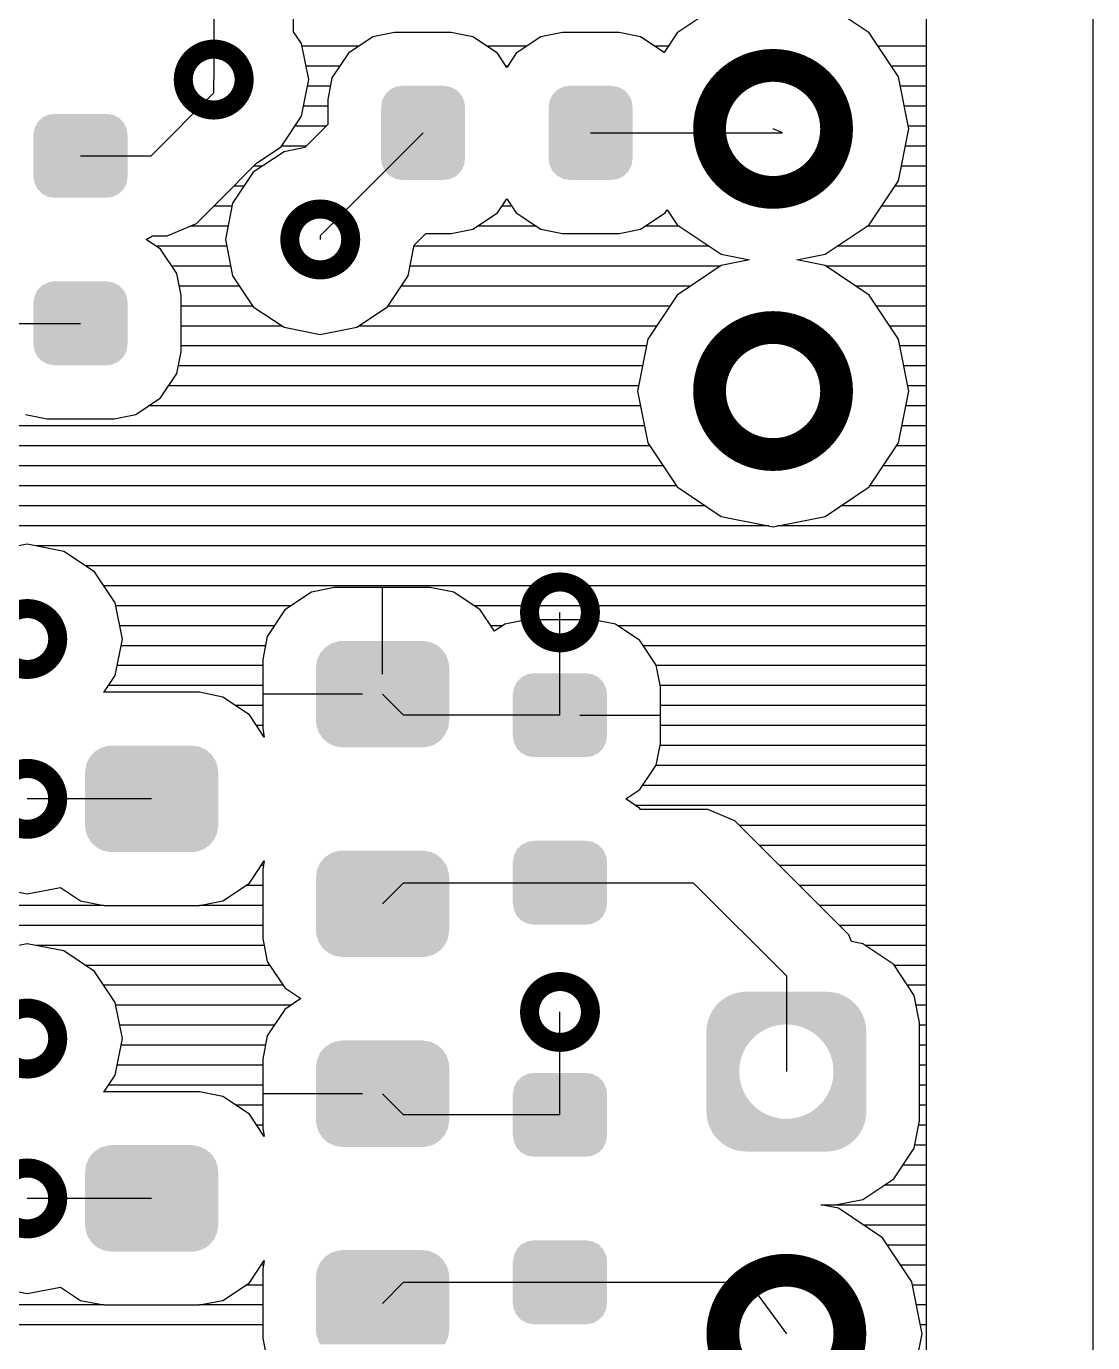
# Model space of a CAD drawing. Extents: x 295 to 953, y 10 to 290.
# Drawn here: x 780.14 to 800.48, y 206.95 to 232.05 of the extents above; entities that cross this region are included whole.
import ezdxf

# ---------------------------------------------------------------- set-up
doc = ezdxf.new("R2010")
doc.units = 0
doc.header["$LTSCALE"] = 5
doc.header["$MEASUREMENT"] = 0
doc.layers.get('0').update_dxf_attribs({"linetype": 'CONTINUOUS', "lineweight": 25})

msp = doc.modelspace()

# ---------------------------------------------------------------- linework, layer by layer
for p, q in [((800.477, 263.995), (800.477, 75.999)), ((800.477, 263.995), (800.477, 75.999)), ((783.713, 236.187), (783.713, 231.036)), ((797.302, 233.195), (797.302, 218.59)), ((785.237, 231.95), (785.237, 232.88)), ((793.391, 232.489), (792.552, 231.93)), ((796.215, 231.93), (795.377, 232.489)), ((785.39, 231.727), (785.237, 231.95)), ((785.527, 231.036), (785.39, 231.727)), ((786.751, 231.849), (786.284, 231.539)), ((787.162, 231.935), (786.751, 231.849)), ((788.244, 231.935), (787.162, 231.935)), ((788.656, 231.849), (788.244, 231.935)), ((789.123, 231.539), (788.656, 231.849)), ((789.951, 231.849), (789.484, 231.539)), ((790.363, 231.935), (789.951, 231.849)), ((791.445, 231.935), (790.363, 231.935)), ((791.856, 231.849), (791.445, 231.935)), ((792.303, 231.554), (791.856, 231.849)), ((792.552, 231.93), (792.303, 231.554)), ((796.774, 231.087), (796.215, 231.93)), ((786.477, 231.671), (785.4, 231.671)), ((786.284, 231.539), (785.969, 231.072)), ((789.677, 231.671), (788.93, 231.671)), ((789.301, 231.27), (789.123, 231.539)), ((789.484, 231.539), (789.301, 231.27)), ((792.38, 231.671), (792.131, 231.671)), ((797.302, 231.671), (796.388, 231.671)), ((786.116, 231.29), (785.476, 231.29)), ((789.316, 231.29), (789.291, 231.29)), ((797.302, 231.29), (796.642, 231.29)), ((783.713, 230.782), (783.713, 231.036)), ((785.39, 230.34), (785.527, 231.036)), ((785.969, 231.072), (785.887, 230.655)), ((796.972, 230.096), (796.774, 231.087)), ((782.519, 229.583), (783.713, 230.782)), ((785.938, 230.909), (785.501, 230.909)), ((797.302, 230.909), (796.814, 230.909)), ((785.887, 230.528), (785.425, 230.528)), ((785.887, 230.655), (785.887, 230.177)), ((797.302, 230.528), (796.891, 230.528)), ((784.998, 229.751), (785.39, 230.34)), ((785.857, 230.147), (785.263, 230.147)), ((785.887, 230.177), (785.45, 229.741)), ((787.706, 230.02), (785.745, 228.059)), ((790.901, 230.02), (794.559, 230.02)), ((794.559, 230.02), (794.381, 230.096)), ((796.774, 229.106), (796.972, 230.096)), ((797.302, 230.147), (796.962, 230.147)), ((784.531, 229.441), (784.998, 229.751)), ((785.476, 229.766), (785.003, 229.766)), ((785.45, 229.741), (785.054, 229.659)), ((797.302, 229.766), (796.906, 229.766)), ((781.173, 229.583), (782.519, 229.583)), ((783.815, 228.725), (784.531, 229.441)), ((785.054, 229.659), (784.465, 229.268)), ((784.465, 229.268), (784.074, 228.679)), ((784.638, 229.385), (784.475, 229.385)), ((797.302, 229.385), (796.83, 229.385)), ((784.287, 229.004), (784.094, 229.004)), ((796.215, 228.267), (796.774, 229.106)), ((797.302, 229.004), (796.708, 229.004)), ((783.383, 228.293), (783.815, 228.725)), ((789.123, 228.496), (789.301, 228.765)), ((789.301, 228.765), (789.484, 228.496)), ((784.064, 228.623), (783.713, 228.623)), ((784.074, 228.679), (783.937, 227.988)), ((788.656, 228.186), (789.123, 228.496)), ((789.398, 228.623), (789.21, 228.623)), ((789.484, 228.496), (789.951, 228.186)), ((791.856, 228.186), (792.324, 228.496)), ((792.324, 228.496), (792.359, 228.552)), ((792.359, 228.552), (792.552, 228.267)), ((797.302, 228.623), (796.454, 228.623)), ((782.824, 228.059), (783.383, 228.293)), ((783.987, 228.242), (783.256, 228.242)), ((788.244, 228.1), (788.656, 228.186)), ((789.87, 228.242), (788.737, 228.242)), ((789.951, 228.186), (790.363, 228.1)), ((791.445, 228.1), (791.856, 228.186)), ((792.593, 228.242), (791.938, 228.242)), ((792.552, 228.267), (793.391, 227.704)), ((795.377, 227.704), (796.215, 228.267)), ((797.302, 228.242), (796.174, 228.242)), ((782.428, 227.988), (782.545, 228.059)), ((782.697, 227.805), (782.428, 227.988)), ((782.545, 228.059), (782.824, 228.059)), ((783.937, 227.988), (784.074, 227.292)), ((785.745, 228.059), (785.745, 227.988)), ((787.538, 227.876), (787.762, 228.1)), ((787.762, 228.1), (788.244, 228.1)), ((790.363, 228.1), (791.445, 228.1)), ((783.962, 227.861), (782.621, 227.861)), ((783.007, 227.338), (782.697, 227.805)), ((787.422, 227.292), (787.538, 227.876)), ((793.162, 227.861), (787.533, 227.861)), ((793.391, 227.704), (793.934, 227.597)), ((794.833, 227.597), (795.377, 227.704)), ((797.302, 227.861), (795.605, 227.861)), ((784.038, 227.48), (782.916, 227.48)), ((793.375, 227.48), (787.457, 227.48)), ((793.391, 227.49), (792.552, 226.926)), ((793.934, 227.597), (793.391, 227.49)), ((795.377, 227.49), (794.833, 227.597)), ((796.215, 226.926), (795.377, 227.49)), ((797.302, 227.48), (795.392, 227.48)), ((783.093, 226.926), (783.007, 227.338)), ((784.074, 227.292), (784.465, 226.703)), ((787.03, 226.703), (787.422, 227.292)), ((784.201, 227.099), (783.058, 227.099)), ((792.801, 227.099), (787.295, 227.099)), ((797.302, 227.099), (795.966, 227.099)), ((783.093, 225.844), (783.093, 226.926)), ((784.46, 226.718), (783.093, 226.718)), ((784.465, 226.703), (785.054, 226.312)), ((786.441, 226.312), (787.03, 226.703)), ((792.41, 226.718), (787.035, 226.718)), ((792.552, 226.926), (791.994, 226.088)), ((796.774, 226.088), (796.215, 226.926)), ((797.302, 226.718), (796.357, 226.718)), ((778.125, 226.388), (781.173, 226.388)), ((785.019, 226.337), (783.093, 226.337)), ((785.054, 226.312), (785.745, 226.174)), ((785.745, 226.174), (786.441, 226.312)), ((792.156, 226.337), (786.477, 226.337)), ((797.302, 226.337), (796.611, 226.337)), ((791.963, 225.956), (783.093, 225.956)), ((791.994, 226.088), (791.795, 225.097)), ((796.972, 225.097), (796.774, 226.088)), ((797.302, 225.956), (796.804, 225.956)), ((783.007, 225.433), (783.093, 225.844)), ((782.697, 224.965), (783.007, 225.433)), ((791.887, 225.575), (783.037, 225.575)), ((797.302, 225.575), (796.88, 225.575)), ((791.811, 225.194), (782.85, 225.194)), ((797.302, 225.194), (796.957, 225.194)), ((782.23, 224.65), (782.697, 224.965)), ((791.795, 225.097), (791.994, 224.107)), ((796.774, 224.107), (796.972, 225.097)), ((791.851, 224.813), (782.463, 224.813)), ((797.302, 224.813), (796.916, 224.813)), ((791.927, 224.432), (767.345, 224.432)), ((780.122, 224.65), (780.538, 224.569)), ((780.538, 224.569), (781.813, 224.569)), ((781.813, 224.569), (782.23, 224.65)), ((797.302, 224.432), (796.84, 224.432)), ((792.029, 224.051), (767.345, 224.051)), ((791.994, 224.107), (792.552, 223.269)), ((796.215, 223.269), (796.774, 224.107)), ((797.302, 224.051), (796.738, 224.051)), ((792.283, 223.67), (767.315, 223.67)), ((797.302, 223.67), (796.484, 223.67)), ((792.537, 223.289), (767.183, 223.289)), ((792.552, 223.269), (793.391, 222.705)), ((795.377, 222.705), (796.215, 223.269)), ((797.302, 223.289), (796.23, 223.289)), ((793.091, 222.908), (767.137, 222.908)), ((793.391, 222.705), (794.381, 222.507)), ((794.381, 222.507), (795.377, 222.705)), ((797.302, 222.908), (795.677, 222.908)), ((794.3, 222.527), (767.213, 222.527)), ((797.302, 222.527), (794.467, 222.527)), ((780.157, 222.176), (779.466, 222.039)), ((780.853, 222.039), (780.157, 222.176)), ((797.302, 222.146), (780.335, 222.146)), ((781.442, 221.648), (780.853, 222.039)), ((797.302, 221.765), (781.27, 221.765)), ((781.834, 221.059), (781.442, 221.648)), ((797.302, 221.384), (781.62, 221.384)), ((785.577, 221.262), (785.069, 220.922)), ((786.019, 221.348), (785.577, 221.262)), ((787.843, 221.348), (786.019, 221.348)), ((786.934, 219.697), (786.934, 221.348)), ((788.29, 221.262), (787.843, 221.348)), ((788.793, 220.922), (788.29, 221.262)), ((781.971, 220.368), (781.834, 221.059)), ((785.186, 221.003), (781.844, 221.003)), ((785.069, 220.922), (784.734, 220.419)), ((797.302, 221.003), (788.676, 221.003)), ((789.067, 220.515), (788.793, 220.922)), ((789.682, 220.734), (789.266, 220.652)), ((790.957, 220.734), (789.682, 220.734)), ((790.317, 218.915), (790.317, 220.876)), ((790.317, 219.296), (790.317, 220.734)), ((791.374, 220.652), (790.957, 220.734)), ((784.866, 220.622), (781.92, 220.622)), ((784.734, 220.419), (784.648, 219.977)), ((789.22, 220.622), (788.996, 220.622)), ((789.266, 220.652), (789.067, 220.515)), ((791.841, 220.338), (791.374, 220.652)), ((797.302, 220.622), (791.419, 220.622)), ((781.834, 219.672), (781.971, 220.368)), ((784.699, 220.241), (781.945, 220.241)), ((792.151, 219.87), (791.841, 220.338)), ((797.302, 220.241), (791.907, 220.241)), ((784.648, 219.977), (784.648, 218.661)), ((781.62, 219.347), (781.834, 219.672)), ((784.648, 219.86), (781.869, 219.86)), ((792.237, 219.459), (792.151, 219.87)), ((797.302, 219.86), (792.156, 219.86)), ((784.648, 219.479), (781.707, 219.479)), ((797.302, 219.479), (792.232, 219.479)), ((792.237, 218.377), (792.237, 219.459)), ((783.444, 219.352), (781.62, 219.352)), ((781.62, 219.352), (781.62, 219.347)), ((783.886, 219.261), (783.444, 219.352)), ((784.394, 218.925), (783.886, 219.261)), ((786.553, 219.316), (784.648, 219.316)), ((787.33, 218.915), (786.934, 219.316)), ((784.648, 219.098), (784.135, 219.098)), ((784.678, 218.499), (784.394, 218.925)), ((790.317, 218.915), (787.33, 218.915)), ((790.698, 218.915), (792.237, 218.915)), ((797.302, 219.098), (792.237, 219.098)), ((784.648, 218.717), (784.531, 218.717)), ((784.648, 218.661), (784.678, 218.499)), ((797.302, 218.717), (792.237, 218.717)), ((797.302, 218.59), (797.302, 196.365)), ((792.151, 217.965), (792.237, 218.377)), ((797.302, 218.336), (792.227, 218.336)), ((791.841, 217.498), (792.151, 217.965)), ((797.302, 217.955), (792.146, 217.955)), ((791.572, 217.32), (791.841, 217.498)), ((797.302, 217.574), (791.892, 217.574)), ((782.529, 217.32), (780.157, 217.32)), ((791.841, 217.137), (791.572, 217.32)), ((797.302, 217.193), (791.765, 217.193)), ((791.856, 217.117), (791.841, 217.137)), ((793.137, 217.117), (791.856, 217.117)), ((793.65, 216.903), (793.137, 217.117)), ((794.046, 216.507), (793.65, 216.903)), ((797.302, 216.812), (793.741, 216.812)), ((795.428, 215.125), (794.046, 216.507)), ((797.302, 216.431), (794.122, 216.431)), ((784.394, 215.71), (784.678, 216.136)), ((784.678, 216.136), (784.648, 215.974)), ((784.658, 216.05), (784.617, 216.05)), ((784.648, 215.974), (784.648, 214.658)), ((797.302, 216.05), (794.503, 216.05)), ((779.466, 215.644), (780.157, 215.506)), ((783.886, 215.374), (784.394, 215.71)), ((784.648, 215.669), (784.328, 215.669)), ((786.934, 215.318), (787.33, 215.72)), ((787.33, 215.72), (790.317, 215.72)), ((790.317, 215.72), (792.857, 215.72)), ((792.857, 215.72), (794.635, 213.942)), ((797.302, 215.669), (794.884, 215.669)), ((780.157, 215.506), (780.792, 215.628)), ((780.792, 215.628), (781.173, 215.374)), ((781.62, 215.288), (769.235, 215.288)), ((781.173, 215.374), (781.62, 215.288)), ((781.62, 215.288), (783.444, 215.288)), ((783.444, 215.288), (783.886, 215.374)), ((784.648, 215.288), (783.444, 215.288)), ((797.302, 215.288), (795.265, 215.288)), ((784.648, 214.907), (769.235, 214.907)), ((795.824, 214.729), (795.428, 215.125)), ((797.302, 214.907), (795.646, 214.907)), ((784.648, 214.658), (784.734, 214.216)), ((795.88, 214.597), (795.824, 214.729)), ((780.157, 214.556), (779.466, 214.419)), ((780.853, 214.419), (780.157, 214.556)), ((784.673, 214.526), (780.335, 214.526)), ((781.442, 214.028), (780.853, 214.419)), ((796.093, 214.556), (795.88, 214.597)), ((796.682, 214.16), (796.093, 214.556)), ((797.302, 214.526), (796.139, 214.526)), ((784.78, 214.145), (781.27, 214.145)), ((784.734, 214.216), (785.069, 213.713)), ((797.074, 213.571), (796.682, 214.16)), ((797.302, 214.145), (796.693, 214.145)), ((781.834, 213.439), (781.442, 214.028)), ((794.635, 213.942), (794.635, 212.118)), ((785.039, 213.764), (781.62, 213.764)), ((785.069, 213.713), (785.374, 213.51)), ((797.302, 213.764), (796.947, 213.764)), ((781.971, 212.748), (781.834, 213.439)), ((785.186, 213.383), (781.844, 213.383)), ((785.374, 213.51), (785.069, 213.302)), ((797.175, 213.053), (797.074, 213.571)), ((797.302, 213.383), (797.114, 213.383)), ((785.069, 213.302), (784.734, 212.799)), ((790.317, 211.295), (790.317, 213.256)), ((784.866, 213.002), (781.92, 213.002)), ((797.175, 211.178), (797.175, 213.053)), ((797.302, 213.002), (797.175, 213.002)), ((781.834, 212.052), (781.971, 212.748)), ((784.699, 212.621), (781.945, 212.621)), ((784.734, 212.799), (784.648, 212.357)), ((797.302, 212.621), (797.175, 212.621)), ((784.648, 212.24), (781.869, 212.24)), ((784.648, 212.357), (784.648, 211.041)), ((797.302, 212.24), (797.175, 212.24)), ((781.62, 211.727), (781.834, 212.052)), ((783.444, 211.732), (781.62, 211.732)), ((781.62, 211.732), (781.62, 211.727)), ((784.648, 211.859), (781.707, 211.859)), ((783.886, 211.641), (783.444, 211.732)), ((784.394, 211.305), (783.886, 211.641)), ((786.553, 211.696), (784.648, 211.696)), ((787.33, 211.295), (786.934, 211.696)), ((797.302, 211.859), (797.175, 211.859)), ((784.648, 211.478), (784.135, 211.478)), ((797.302, 211.478), (797.175, 211.478)), ((784.678, 210.879), (784.394, 211.305)), ((790.317, 211.295), (787.33, 211.295)), ((797.074, 210.66), (797.175, 211.178)), ((784.648, 211.097), (784.531, 211.097)), ((784.648, 211.041), (784.678, 210.879)), ((797.302, 211.097), (797.16, 211.097)), ((796.682, 210.076), (797.074, 210.66)), ((797.302, 210.716), (797.084, 210.716)), ((797.302, 210.335), (796.855, 210.335)), ((796.093, 209.68), (796.682, 210.076)), ((797.302, 209.954), (796.499, 209.954)), ((782.529, 209.7), (780.157, 209.7)), ((795.575, 209.578), (796.093, 209.68)), ((795.631, 209.512), (795.29, 209.578)), ((795.29, 209.578), (795.575, 209.578)), ((797.302, 209.573), (795.326, 209.573)), ((796.469, 208.948), (795.631, 209.512)), ((797.302, 209.192), (796.108, 209.192)), ((797.028, 208.11), (796.469, 208.948)), ((797.302, 208.811), (796.56, 208.811)), ((784.394, 208.09), (784.678, 208.516)), ((784.658, 208.43), (784.617, 208.43)), ((784.678, 208.516), (784.648, 208.354)), ((784.648, 208.354), (784.648, 207.038)), ((797.302, 208.43), (796.82, 208.43)), ((797.226, 207.119), (797.028, 208.11)), ((779.466, 208.024), (780.157, 207.886)), ((780.157, 207.886), (780.792, 208.008)), ((780.792, 208.008), (781.173, 207.754)), ((783.886, 207.754), (784.394, 208.09)), ((784.648, 208.049), (784.328, 208.049)), ((786.934, 207.698), (787.33, 208.1)), ((787.33, 208.1), (790.317, 208.1)), ((790.317, 208.1), (793.914, 208.1)), ((793.914, 208.1), (794.635, 207.119)), ((797.302, 208.049), (797.043, 208.049)), ((781.62, 207.668), (769.235, 207.668)), ((781.173, 207.754), (781.62, 207.668)), ((781.62, 207.668), (783.444, 207.668)), ((783.444, 207.668), (783.886, 207.754)), ((784.648, 207.668), (783.444, 207.668)), ((797.302, 207.668), (797.119, 207.668)), ((784.648, 207.287), (769.164, 207.287)), ((797.028, 206.129), (797.226, 207.119)), ((797.302, 207.287), (797.195, 207.287)), ((784.648, 207.038), (784.734, 206.596))]:
    msp.add_line(p, q)
for points, const_width in [([(784.294, 231.036, -1), (783.133, 231.036, -1)], 0.363), ([(795.593, 230.096, -1), (793.17, 230.096, -1)], 0.625), ([(786.326, 227.988, -1), (785.165, 227.988, -1)], 0.363), ([(795.593, 225.097, -1), (793.17, 225.097, -1)], 0.625), ([(790.898, 220.876, -1), (789.737, 220.876, -1)], 0.363), ([(780.738, 220.368, -1), (779.577, 220.368, -1)], 0.363), ([(780.738, 217.32, -1), (779.577, 217.32, -1)], 0.363), ([(790.898, 213.256, -1), (789.737, 213.256, -1)], 0.363), ([(780.738, 212.748, -1), (779.577, 212.748, -1)], 0.363), ([(780.738, 209.7, -1), (779.577, 209.7, -1)], 0.363), ([(795.847, 207.119, -1), (793.424, 207.119, -1)], 0.625)]:
    msp.add_lwpolyline(points, format="xyb", close=True, dxfattribs=dict(const_width=const_width))
for points in [[(788.483, 230.645), (788.434, 230.746), (786.927, 230.645), (786.981, 230.746)], [(788.434, 230.746), (788.423, 230.758), (786.981, 230.746), (786.987, 230.758)], [(788.423, 230.758), (788.345, 230.837), (786.987, 230.758), (787.07, 230.837)], [(788.345, 230.837), (788.329, 230.845), (787.07, 230.837), (787.078, 230.845)], [(788.329, 230.845), (788.233, 230.896), (787.078, 230.845), (787.184, 230.896)], [(788.233, 230.896), (788.207, 230.9), (787.184, 230.896), (787.193, 230.9)], [(788.207, 230.9), (788.107, 230.916), (787.193, 230.9), (787.305, 230.916)], [(788.107, 230.916), (788.107, 230.919), (787.305, 230.916), (787.305, 230.919)], [(791.678, 230.645), (791.629, 230.746), (790.122, 230.645), (790.176, 230.746)], [(791.629, 230.746), (791.618, 230.758), (790.176, 230.746), (790.182, 230.758)], [(791.618, 230.758), (791.541, 230.837), (790.182, 230.758), (790.265, 230.837)], [(791.541, 230.837), (791.525, 230.845), (790.265, 230.837), (790.274, 230.845)], [(791.525, 230.845), (791.428, 230.896), (790.274, 230.845), (790.379, 230.896)], [(791.428, 230.896), (791.402, 230.9), (790.379, 230.896), (790.388, 230.9)], [(791.402, 230.9), (791.303, 230.916), (790.388, 230.9), (790.5, 230.916)], [(791.303, 230.916), (791.303, 230.919), (790.5, 230.916), (790.5, 230.919)], [(788.506, 230.52), (788.489, 230.632), (786.906, 230.52), (786.925, 230.632)], [(788.506, 230.518), (788.506, 230.52), (786.906, 230.518), (786.906, 230.52)], [(788.506, 229.522), (788.506, 230.518), (786.906, 229.522), (786.906, 230.518)], [(788.489, 230.632), (788.483, 230.645), (786.925, 230.632), (786.927, 230.645)], [(791.701, 230.52), (791.684, 230.632), (790.101, 230.52), (790.12, 230.632)], [(791.701, 230.518), (791.701, 230.52), (790.101, 230.518), (790.101, 230.52)], [(791.701, 229.522), (791.701, 230.518), (790.101, 229.522), (790.101, 230.518)], [(791.684, 230.632), (791.678, 230.645), (790.12, 230.632), (790.122, 230.645)], [(782.047, 230.11), (781.999, 230.211), (780.297, 230.11), (780.35, 230.211)], [(781.999, 230.211), (781.988, 230.222), (780.35, 230.211), (780.355, 230.222)], [(781.988, 230.222), (781.911, 230.303), (780.355, 230.222), (780.438, 230.303)], [(781.911, 230.303), (781.896, 230.311), (780.438, 230.303), (780.446, 230.311)], [(781.896, 230.311), (781.799, 230.362), (780.446, 230.311), (780.552, 230.362)], [(781.799, 230.362), (781.774, 230.366), (780.552, 230.362), (780.56, 230.366)], [(781.774, 230.366), (781.673, 230.383), (780.56, 230.366), (780.673, 230.383)], [(782.072, 229.182), (782.072, 229.984), (780.274, 229.182), (780.274, 229.984)], [(782.07, 229.984), (782.054, 230.097), (780.276, 229.984), (780.295, 230.097)], [(782.054, 230.097), (782.047, 230.11), (780.295, 230.097), (780.297, 230.11)], [(788.506, 229.52), (788.506, 229.522), (786.906, 229.52), (786.906, 229.522)], [(788.487, 229.408), (788.506, 229.52), (786.923, 229.408), (786.906, 229.52)], [(791.701, 229.52), (791.701, 229.522), (790.101, 229.52), (790.101, 229.522)], [(791.682, 229.408), (791.701, 229.52), (790.118, 229.408), (790.101, 229.52)], [(788.485, 229.395), (788.487, 229.408), (786.929, 229.395), (786.923, 229.408)], [(788.431, 229.294), (788.485, 229.395), (786.978, 229.294), (786.929, 229.395)], [(788.425, 229.282), (788.431, 229.294), (786.989, 229.282), (786.978, 229.294)], [(788.342, 229.203), (788.425, 229.282), (787.067, 229.203), (786.989, 229.282)], [(788.334, 229.195), (788.342, 229.203), (787.083, 229.195), (787.067, 229.203)], [(788.228, 229.144), (788.334, 229.195), (787.179, 229.144), (787.083, 229.195)], [(791.68, 229.395), (791.682, 229.408), (790.125, 229.395), (790.118, 229.408)], [(791.627, 229.294), (791.68, 229.395), (790.174, 229.294), (790.125, 229.395)], [(791.621, 229.282), (791.627, 229.294), (790.185, 229.282), (790.174, 229.294)], [(791.538, 229.203), (791.621, 229.282), (790.262, 229.203), (790.185, 229.282)], [(791.529, 229.195), (791.538, 229.203), (790.278, 229.195), (790.262, 229.203)], [(791.423, 229.144), (791.529, 229.195), (790.375, 229.144), (790.278, 229.195)], [(782.052, 229.069), (782.07, 229.182), (780.293, 229.069), (780.276, 229.182)], [(782.05, 229.057), (782.052, 229.069), (780.299, 229.057), (780.293, 229.069)], [(781.997, 228.955), (782.05, 229.057), (780.347, 228.955), (780.299, 229.057)], [(781.991, 228.944), (781.997, 228.955), (780.358, 228.944), (780.347, 228.955)], [(781.908, 228.863), (781.991, 228.944), (780.435, 228.863), (780.358, 228.944)], [(788.219, 229.14), (788.228, 229.144), (787.205, 229.14), (787.179, 229.144)], [(788.107, 229.124), (788.219, 229.14), (787.305, 229.124), (787.205, 229.14)], [(788.107, 229.121), (788.107, 229.124), (787.305, 229.121), (787.305, 229.124)], [(791.414, 229.14), (791.423, 229.144), (790.401, 229.14), (790.375, 229.144)], [(791.303, 229.124), (791.414, 229.14), (790.5, 229.124), (790.401, 229.14)], [(791.303, 229.121), (791.303, 229.124), (790.5, 229.121), (790.5, 229.124)], [(781.9, 228.855), (781.908, 228.863), (780.45, 228.855), (780.435, 228.863)], [(781.794, 228.804), (781.9, 228.855), (780.548, 228.804), (780.45, 228.855)], [(781.786, 228.8), (781.794, 228.804), (780.572, 228.8), (780.548, 228.804)], [(781.673, 228.783), (781.786, 228.8), (780.673, 228.783), (780.572, 228.8)], [(781.774, 227.171), (781.673, 227.188), (780.56, 227.171), (780.673, 227.188)], [(782.047, 226.914), (781.999, 227.016), (780.297, 226.914), (780.35, 227.016)], [(781.999, 227.016), (781.988, 227.027), (780.35, 227.016), (780.355, 227.027)], [(781.988, 227.027), (781.911, 227.108), (780.355, 227.027), (780.438, 227.108)], [(781.911, 227.108), (781.896, 227.116), (780.438, 227.108), (780.446, 227.116)], [(781.896, 227.116), (781.799, 227.167), (780.446, 227.116), (780.552, 227.167)], [(781.799, 227.167), (781.774, 227.171), (780.552, 227.167), (780.56, 227.171)], [(782.072, 225.986), (782.072, 226.789), (780.274, 225.986), (780.274, 226.789)], [(782.07, 226.789), (782.054, 226.902), (780.276, 226.789), (780.295, 226.902)], [(782.054, 226.902), (782.047, 226.914), (780.295, 226.902), (780.297, 226.914)], [(782.052, 225.874), (782.07, 225.986), (780.293, 225.874), (780.276, 225.986)], [(782.05, 225.861), (782.052, 225.874), (780.299, 225.861), (780.293, 225.874)], [(781.997, 225.759), (782.05, 225.861), (780.347, 225.759), (780.299, 225.861)], [(781.991, 225.749), (781.997, 225.759), (780.358, 225.749), (780.347, 225.759)], [(781.908, 225.668), (781.991, 225.749), (780.435, 225.668), (780.358, 225.749)], [(781.9, 225.66), (781.908, 225.668), (780.45, 225.66), (780.435, 225.668)], [(781.794, 225.609), (781.9, 225.66), (780.548, 225.609), (780.45, 225.66)], [(781.786, 225.605), (781.794, 225.609), (780.572, 225.605), (780.548, 225.609)], [(781.673, 225.588), (781.786, 225.605), (780.673, 225.588), (780.572, 225.605)], [(788.119, 220.097), (788.077, 220.16), (785.743, 220.097), (785.797, 220.16)], [(788.077, 220.16), (788.024, 220.206), (785.797, 220.16), (785.836, 220.206)], [(788.024, 220.206), (787.968, 220.253), (785.836, 220.206), (785.909, 220.253)], [(787.968, 220.253), (787.899, 220.284), (785.909, 220.253), (785.956, 220.284)], [(787.899, 220.284), (787.838, 220.312), (785.956, 220.284), (786.047, 220.312)], [(787.838, 220.312), (787.739, 220.326), (786.047, 220.312), (786.093, 220.326)], [(787.739, 220.326), (787.696, 220.332), (786.093, 220.326), (786.172, 220.332)], [(788.204, 219.824), (788.198, 219.903), (785.664, 219.824), (785.675, 219.903)], [(788.198, 219.903), (788.178, 219.966), (785.675, 219.903), (785.684, 219.966)], [(788.178, 219.966), (788.156, 220.04), (785.684, 219.966), (785.717, 220.04)], [(788.156, 220.04), (788.119, 220.097), (785.717, 220.04), (785.743, 220.097)], [(788.204, 218.808), (788.204, 219.824), (785.664, 218.808), (785.664, 219.824)], [(791.04, 219.643), (790.943, 219.694), (789.59, 219.643), (789.696, 219.694)], [(790.943, 219.694), (790.918, 219.698), (789.696, 219.694), (789.704, 219.698)], [(790.918, 219.698), (790.817, 219.715), (789.704, 219.698), (789.817, 219.715)], [(791.214, 219.316), (791.198, 219.429), (789.42, 219.316), (789.439, 219.429)], [(791.198, 219.429), (791.191, 219.442), (789.439, 219.429), (789.441, 219.442)], [(791.191, 219.442), (791.143, 219.543), (789.441, 219.442), (789.494, 219.543)], [(791.143, 219.543), (791.132, 219.554), (789.494, 219.543), (789.499, 219.554)], [(791.132, 219.554), (791.055, 219.635), (789.499, 219.554), (789.582, 219.635)], [(791.055, 219.635), (791.04, 219.643), (789.582, 219.635), (789.59, 219.643)], [(791.216, 218.514), (791.216, 219.316), (789.418, 218.514), (789.418, 219.316)], [(788.193, 218.73), (788.204, 218.808), (785.67, 218.73), (785.664, 218.808)], [(788.184, 218.667), (788.193, 218.73), (785.689, 218.667), (785.67, 218.73)], [(788.15, 218.593), (788.184, 218.667), (785.712, 218.593), (785.689, 218.667)], [(788.125, 218.536), (788.15, 218.593), (785.749, 218.536), (785.712, 218.593)], [(788.071, 218.473), (788.125, 218.536), (785.79, 218.473), (785.749, 218.536)], [(788.031, 218.427), (788.071, 218.473), (785.844, 218.427), (785.79, 218.473)], [(787.959, 218.38), (788.031, 218.427), (785.899, 218.38), (785.844, 218.427)], [(791.196, 218.401), (791.214, 218.514), (789.437, 218.401), (789.42, 218.514)], [(791.194, 218.389), (791.196, 218.401), (789.443, 218.389), (789.437, 218.401)], [(783.714, 218.1), (783.673, 218.164), (781.339, 218.1), (781.393, 218.164)], [(783.673, 218.164), (783.619, 218.209), (781.393, 218.164), (781.432, 218.209)], [(783.619, 218.209), (783.564, 218.257), (781.432, 218.209), (781.504, 218.257)], [(783.564, 218.257), (783.495, 218.288), (781.504, 218.257), (781.552, 218.288)], [(783.495, 218.288), (783.433, 218.316), (781.552, 218.288), (781.643, 218.316)], [(783.433, 218.316), (783.334, 218.33), (781.643, 218.316), (781.689, 218.33)], [(783.334, 218.33), (783.291, 218.336), (781.689, 218.33), (781.767, 218.336)], [(787.912, 218.349), (787.959, 218.38), (785.968, 218.349), (785.899, 218.38)], [(787.821, 218.321), (787.912, 218.349), (786.03, 218.321), (785.968, 218.349)], [(787.774, 218.307), (787.821, 218.321), (786.129, 218.307), (786.03, 218.321)], [(787.696, 218.3), (787.774, 218.307), (786.172, 218.3), (786.129, 218.307)], [(791.141, 218.287), (791.194, 218.389), (789.491, 218.287), (789.443, 218.389)], [(791.135, 218.276), (791.141, 218.287), (789.502, 218.276), (789.491, 218.287)], [(791.052, 218.195), (791.135, 218.276), (789.579, 218.195), (789.502, 218.276)], [(791.044, 218.187), (791.052, 218.195), (789.594, 218.187), (789.579, 218.195)], [(790.938, 218.136), (791.044, 218.187), (789.692, 218.136), (789.594, 218.187)], [(783.799, 217.828), (783.793, 217.907), (781.259, 217.828), (781.271, 217.907)], [(783.793, 217.907), (783.774, 217.97), (781.271, 217.907), (781.28, 217.97)], [(783.774, 217.97), (783.751, 218.044), (781.28, 217.97), (781.313, 218.044)], [(783.751, 218.044), (783.714, 218.1), (781.313, 218.044), (781.339, 218.1)], [(790.93, 218.132), (790.938, 218.136), (789.716, 218.132), (789.692, 218.136)], [(790.817, 218.115), (790.93, 218.132), (789.817, 218.115), (789.716, 218.132)], [(783.799, 216.812), (783.799, 217.828), (781.259, 216.812), (781.259, 217.828)], [(783.788, 216.733), (783.799, 216.812), (781.266, 216.733), (781.259, 216.812)], [(783.779, 216.67), (783.788, 216.733), (781.285, 216.67), (781.266, 216.733)], [(783.746, 216.596), (783.779, 216.67), (781.308, 216.596), (781.285, 216.67)], [(783.72, 216.54), (783.746, 216.596), (781.345, 216.54), (781.308, 216.596)], [(783.666, 216.476), (783.72, 216.54), (781.386, 216.476), (781.345, 216.54)], [(783.627, 216.431), (783.666, 216.476), (781.44, 216.431), (781.386, 216.476)], [(783.555, 216.383), (783.627, 216.431), (781.495, 216.383), (781.44, 216.431)], [(791.132, 216.359), (791.055, 216.44), (789.499, 216.359), (789.582, 216.44)], [(791.055, 216.44), (791.04, 216.448), (789.582, 216.44), (789.59, 216.448)], [(791.04, 216.448), (790.943, 216.499), (789.59, 216.448), (789.696, 216.499)], [(790.943, 216.499), (790.918, 216.503), (789.696, 216.499), (789.704, 216.503)], [(790.918, 216.503), (790.817, 216.52), (789.704, 216.503), (789.817, 216.52)], [(783.507, 216.352), (783.555, 216.383), (781.564, 216.352), (781.495, 216.383)], [(783.416, 216.324), (783.507, 216.352), (781.626, 216.324), (781.564, 216.352)], [(783.37, 216.31), (783.416, 216.324), (781.725, 216.31), (781.626, 216.324)], [(783.291, 216.304), (783.37, 216.31), (781.767, 216.304), (781.725, 216.31)], [(788.119, 216.099), (788.077, 216.162), (785.743, 216.099), (785.797, 216.162)], [(788.077, 216.162), (788.024, 216.208), (785.797, 216.162), (785.836, 216.208)], [(788.024, 216.208), (787.968, 216.255), (785.836, 216.208), (785.909, 216.255)], [(787.968, 216.255), (787.899, 216.286), (785.909, 216.255), (785.956, 216.286)], [(787.899, 216.286), (787.838, 216.314), (785.956, 216.286), (786.047, 216.314)], [(787.838, 216.314), (787.739, 216.328), (786.047, 216.314), (786.093, 216.328)], [(787.739, 216.328), (787.696, 216.334), (786.093, 216.328), (786.172, 216.334)], [(791.214, 216.121), (791.198, 216.234), (789.42, 216.121), (789.439, 216.234)], [(791.198, 216.234), (791.191, 216.246), (789.439, 216.234), (789.441, 216.246)], [(791.191, 216.246), (791.143, 216.348), (789.441, 216.246), (789.494, 216.348)], [(791.143, 216.348), (791.132, 216.359), (789.494, 216.348), (789.499, 216.359)], [(788.204, 215.826), (788.198, 215.905), (785.664, 215.826), (785.675, 215.905)], [(788.198, 215.905), (788.178, 215.968), (785.675, 215.905), (785.684, 215.968)], [(788.178, 215.968), (788.156, 216.042), (785.684, 215.968), (785.717, 216.042)], [(788.156, 216.042), (788.119, 216.099), (785.717, 216.042), (785.743, 216.099)], [(791.216, 215.318), (791.216, 216.121), (789.418, 215.318), (789.418, 216.121)], [(788.204, 214.81), (788.204, 215.826), (785.664, 214.81), (785.664, 215.826)], [(791.196, 215.206), (791.214, 215.318), (789.437, 215.206), (789.42, 215.318)], [(791.194, 215.193), (791.196, 215.206), (789.443, 215.193), (789.437, 215.206)], [(791.141, 215.091), (791.194, 215.193), (789.491, 215.091), (789.443, 215.193)], [(791.135, 215.081), (791.141, 215.091), (789.502, 215.081), (789.491, 215.091)], [(791.052, 215), (791.135, 215.081), (789.579, 215), (789.502, 215.081)], [(791.044, 214.992), (791.052, 215), (789.594, 214.992), (789.579, 215)], [(790.938, 214.941), (791.044, 214.992), (789.692, 214.941), (789.594, 214.992)], [(790.93, 214.937), (790.938, 214.941), (789.716, 214.937), (789.692, 214.941)], [(790.817, 214.92), (790.93, 214.937), (789.817, 214.92), (789.716, 214.937)], [(788.193, 214.732), (788.204, 214.81), (785.67, 214.732), (785.664, 214.81)], [(788.184, 214.669), (788.193, 214.732), (785.689, 214.669), (785.67, 214.732)], [(788.15, 214.595), (788.184, 214.669), (785.712, 214.595), (785.689, 214.669)], [(788.125, 214.538), (788.15, 214.595), (785.749, 214.538), (785.712, 214.595)], [(788.071, 214.475), (788.125, 214.538), (785.79, 214.475), (785.749, 214.538)], [(788.031, 214.429), (788.071, 214.475), (785.844, 214.429), (785.79, 214.475)], [(787.959, 214.382), (788.031, 214.429), (785.899, 214.382), (785.844, 214.429)], [(787.912, 214.351), (787.959, 214.382), (785.968, 214.351), (785.899, 214.382)], [(787.821, 214.323), (787.912, 214.351), (786.03, 214.323), (785.968, 214.351)], [(787.774, 214.309), (787.821, 214.323), (786.129, 214.309), (786.03, 214.323)], [(787.696, 214.302), (787.774, 214.309), (786.172, 214.302), (786.129, 214.309)], [(795.563, 213.624), (795.533, 213.629), (793.71, 213.624), (793.734, 213.629)], [(795.533, 213.629), (795.508, 213.634), (793.734, 213.629), (793.766, 213.634)], [(795.508, 213.634), (795.476, 213.637), (793.766, 213.634), (793.789, 213.637)], [(795.476, 213.637), (795.453, 213.64), (793.789, 213.637), (793.824, 213.64)], [(795.453, 213.64), (795.412, 213.642), (793.824, 213.64), (793.845, 213.642)], [(795.412, 213.642), (795.397, 213.642), (793.845, 213.642), (793.873, 213.642)], [(795.983, 213.368), (795.964, 213.388), (793.288, 213.368), (793.305, 213.388)], [(795.964, 213.388), (795.946, 213.409), (793.305, 213.388), (793.325, 213.409)], [(795.946, 213.409), (795.925, 213.428), (793.325, 213.409), (793.344, 213.428)], [(795.925, 213.428), (795.905, 213.448), (793.344, 213.428), (793.366, 213.448)], [(795.905, 213.448), (795.884, 213.466), (793.366, 213.448), (793.385, 213.466)], [(795.884, 213.466), (795.863, 213.483), (793.385, 213.466), (793.408, 213.483)], [(795.863, 213.483), (795.84, 213.5), (793.408, 213.483), (793.43, 213.5)], [(795.84, 213.5), (795.817, 213.516), (793.43, 213.5), (793.454, 213.516)], [(795.817, 213.516), (795.793, 213.53), (793.454, 213.516), (793.476, 213.53)], [(795.793, 213.53), (795.77, 213.545), (793.476, 213.53), (793.501, 213.545)], [(795.77, 213.545), (795.745, 213.558), (793.501, 213.545), (793.524, 213.558)], [(795.745, 213.558), (795.72, 213.57), (793.524, 213.558), (793.551, 213.57)], [(795.72, 213.57), (795.694, 213.581), (793.551, 213.57), (793.575, 213.581)], [(795.694, 213.581), (795.669, 213.592), (793.575, 213.581), (793.602, 213.592)], [(795.669, 213.592), (795.642, 213.601), (793.602, 213.592), (793.627, 213.601)], [(795.642, 213.601), (795.617, 213.61), (793.627, 213.601), (793.655, 213.61)], [(795.617, 213.61), (795.588, 213.617), (793.655, 213.61), (793.68, 213.617)], [(795.588, 213.617), (795.563, 213.624), (793.68, 213.617), (793.71, 213.624)], [(796.126, 213.1), (796.118, 213.126), (793.143, 213.1), (793.153, 213.126)], [(796.118, 213.126), (796.108, 213.152), (793.153, 213.126), (793.161, 213.152)], [(796.108, 213.152), (796.098, 213.178), (793.161, 213.152), (793.172, 213.178)], [(796.098, 213.178), (796.087, 213.203), (793.172, 213.178), (793.183, 213.203)], [(796.087, 213.203), (796.075, 213.229), (793.183, 213.203), (793.196, 213.229)], [(796.075, 213.229), (796.061, 213.253), (793.196, 213.229), (793.209, 213.253)], [(796.061, 213.253), (796.047, 213.277), (793.209, 213.253), (793.223, 213.277)], [(796.047, 213.277), (796.032, 213.3), (793.223, 213.277), (793.238, 213.3)], [(796.032, 213.3), (796.017, 213.324), (793.238, 213.3), (793.254, 213.324)], [(796.017, 213.324), (796, 213.346), (793.254, 213.324), (793.27, 213.346)], [(796, 213.346), (795.983, 213.368), (793.27, 213.346), (793.288, 213.368)], [(794.158, 212.88), (794.208, 212.909), (793.111, 212.88), (793.112, 212.909)], [(794.156, 212.879), (794.158, 212.88), (793.111, 212.879), (793.111, 212.88)], [(794.106, 212.845), (794.156, 212.879), (793.111, 212.845), (793.111, 212.879)], [(794.208, 212.909), (794.261, 212.936), (793.112, 212.909), (793.113, 212.936)], [(794.262, 212.936), (794.318, 212.959), (793.113, 212.936), (793.116, 212.959)], [(794.318, 212.959), (794.375, 212.979), (793.116, 212.959), (793.118, 212.979)], [(794.375, 212.979), (794.421, 212.991), (793.118, 212.979), (793.119, 212.991)], [(794.421, 212.991), (794.434, 212.994), (793.119, 212.991), (793.12, 212.994)], [(794.434, 212.994), (794.493, 213.006), (793.12, 212.994), (793.122, 213.006)], [(794.493, 213.006), (794.553, 213.013), (793.122, 213.006), (793.123, 213.013)], [(794.553, 213.013), (794.613, 213.017), (793.123, 213.013), (793.124, 213.017)], [(796.146, 213.019), (796.14, 213.046), (793.124, 213.019), (793.129, 213.046)], [(796.147, 213.017), (796.146, 213.019), (793.124, 213.017), (793.124, 213.019)], [(796.14, 213.046), (796.134, 213.073), (793.129, 213.046), (793.137, 213.073)], [(796.134, 213.073), (796.126, 213.1), (793.137, 213.073), (793.143, 213.1)], [(796.147, 213.016), (796.147, 213.017), (794.674, 213.016), (794.613, 213.017)], [(796.147, 213.012), (796.147, 213.016), (794.734, 213.012), (794.674, 213.016)], [(796.149, 213.003), (796.147, 213.012), (794.794, 213.003), (794.734, 213.012)], [(796.151, 212.991), (796.149, 213.003), (794.853, 212.991), (794.794, 213.003)], [(796.153, 212.974), (796.151, 212.991), (794.911, 212.974), (794.853, 212.991)], [(796.154, 212.964), (796.153, 212.974), (794.939, 212.964), (794.911, 212.974)], [(796.155, 212.953), (796.154, 212.964), (794.968, 212.953), (794.939, 212.964)], [(796.157, 212.929), (796.155, 212.953), (795.023, 212.929), (794.968, 212.953)], [(796.159, 212.908), (796.157, 212.929), (795.063, 212.908), (795.023, 212.929)], [(796.159, 212.901), (796.159, 212.908), (795.077, 212.901), (795.063, 212.908)], [(796.159, 212.88), (796.159, 212.901), (795.112, 212.88), (795.077, 212.901)], [(796.159, 212.87), (796.159, 212.88), (795.128, 212.87), (795.112, 212.88)], [(788.024, 212.586), (787.968, 212.633), (785.836, 212.586), (785.909, 212.633)], [(787.968, 212.633), (787.899, 212.664), (785.909, 212.633), (785.956, 212.664)], [(787.899, 212.664), (787.838, 212.692), (785.956, 212.664), (786.047, 212.692)], [(787.838, 212.692), (787.739, 212.706), (786.047, 212.692), (786.093, 212.706)], [(787.739, 212.706), (787.696, 212.712), (786.093, 212.706), (786.172, 212.712)], [(794.058, 212.808), (794.106, 212.845), (793.111, 212.808), (793.111, 212.845)], [(794.013, 212.767), (794.058, 212.808), (793.111, 212.767), (793.111, 212.808)], [(793.971, 212.724), (794.013, 212.767), (793.111, 212.724), (793.111, 212.767)], [(793.932, 212.678), (793.971, 212.724), (793.111, 212.678), (793.111, 212.724)], [(793.896, 212.63), (793.932, 212.678), (793.111, 212.63), (793.111, 212.678)], [(793.863, 212.579), (793.896, 212.63), (793.111, 212.579), (793.111, 212.63)], [(796.159, 212.835), (796.159, 212.87), (795.178, 212.835), (795.128, 212.87)], [(796.159, 212.797), (796.159, 212.835), (795.225, 212.797), (795.178, 212.835)], [(796.159, 212.756), (796.159, 212.797), (795.269, 212.756), (795.225, 212.797)], [(796.159, 212.712), (796.159, 212.756), (795.31, 212.712), (795.269, 212.756)], [(796.159, 212.665), (796.159, 212.712), (795.349, 212.665), (795.31, 212.712)], [(796.159, 212.616), (796.159, 212.665), (795.384, 212.616), (795.349, 212.665)], [(788.178, 212.346), (788.156, 212.42), (785.684, 212.346), (785.717, 212.42)], [(788.156, 212.42), (788.119, 212.477), (785.717, 212.42), (785.743, 212.477)], [(788.119, 212.477), (788.077, 212.54), (785.743, 212.477), (785.797, 212.54)], [(788.077, 212.54), (788.024, 212.586), (785.797, 212.54), (785.836, 212.586)], [(793.834, 212.526), (793.863, 212.579), (793.111, 212.526), (793.111, 212.579)], [(793.808, 212.471), (793.834, 212.526), (793.111, 212.471), (793.111, 212.526)], [(793.786, 212.415), (793.808, 212.471), (793.111, 212.415), (793.111, 212.471)], [(793.768, 212.357), (793.786, 212.415), (793.111, 212.357), (793.111, 212.415)], [(796.159, 212.564), (796.159, 212.616), (795.416, 212.564), (795.384, 212.616)], [(796.159, 212.511), (796.159, 212.564), (795.444, 212.511), (795.416, 212.564)], [(796.159, 212.456), (796.159, 212.511), (795.468, 212.456), (795.444, 212.511)], [(796.159, 212.399), (796.159, 212.456), (795.489, 212.399), (795.468, 212.456)], [(796.159, 212.341), (796.159, 212.399), (795.506, 212.341), (795.489, 212.399)], [(788.204, 212.204), (788.198, 212.283), (785.664, 212.204), (785.675, 212.283)], [(788.204, 211.188), (788.204, 212.204), (785.664, 211.188), (785.664, 212.204)], [(788.198, 212.283), (788.178, 212.346), (785.675, 212.283), (785.684, 212.346)], [(793.754, 212.298), (793.768, 212.357), (793.111, 212.298), (793.111, 212.357)], [(793.744, 212.239), (793.754, 212.298), (793.111, 212.239), (793.111, 212.298)], [(793.738, 212.178), (793.744, 212.239), (793.111, 212.178), (793.111, 212.239)], [(793.736, 212.118), (793.738, 212.178), (793.111, 212.118), (793.111, 212.178)], [(796.159, 212.282), (796.159, 212.341), (795.519, 212.282), (795.506, 212.341)], [(796.159, 212.222), (796.159, 212.282), (795.528, 212.222), (795.519, 212.282)], [(796.159, 212.162), (796.159, 212.222), (795.533, 212.162), (795.528, 212.222)], [(796.159, 212.118), (796.159, 212.162), (795.534, 212.118), (795.533, 212.162)], [(791.191, 211.822), (791.143, 211.923), (789.441, 211.822), (789.494, 211.923)], [(791.143, 211.923), (791.132, 211.934), (789.494, 211.923), (789.499, 211.934)], [(791.132, 211.934), (791.055, 212.015), (789.499, 211.934), (789.582, 212.015)], [(791.055, 212.015), (791.04, 212.023), (789.582, 212.015), (789.59, 212.023)], [(791.04, 212.023), (790.943, 212.074), (789.59, 212.023), (789.696, 212.074)], [(790.943, 212.074), (790.918, 212.078), (789.696, 212.074), (789.704, 212.078)], [(790.918, 212.078), (790.817, 212.095), (789.704, 212.078), (789.817, 212.095)], [(793.737, 212.074), (793.736, 212.118), (793.111, 212.074), (793.111, 212.118)], [(793.742, 212.014), (793.737, 212.074), (793.111, 212.014), (793.111, 212.074)], [(793.751, 211.954), (793.742, 212.014), (793.111, 211.954), (793.111, 212.014)], [(793.764, 211.895), (793.751, 211.954), (793.111, 211.895), (793.111, 211.954)], [(793.781, 211.837), (793.764, 211.895), (793.111, 211.837), (793.111, 211.895)], [(796.159, 211.821), (796.159, 211.879), (795.484, 211.821), (795.502, 211.879)], [(796.159, 211.879), (796.159, 211.938), (795.502, 211.879), (795.516, 211.938)], [(796.159, 211.938), (796.159, 211.998), (795.516, 211.938), (795.526, 211.998)], [(796.159, 211.998), (796.159, 212.058), (795.526, 211.998), (795.532, 212.058)], [(796.159, 212.058), (796.159, 212.118), (795.532, 212.058), (795.534, 212.118)], [(791.216, 210.894), (791.216, 211.696), (789.418, 210.894), (789.418, 211.696)], [(791.214, 211.696), (791.198, 211.809), (789.42, 211.696), (789.439, 211.809)], [(791.198, 211.809), (791.191, 211.822), (789.439, 211.809), (789.441, 211.822)], [(793.802, 211.78), (793.781, 211.837), (793.111, 211.78), (793.111, 211.837)], [(793.826, 211.725), (793.802, 211.78), (793.111, 211.725), (793.111, 211.78)], [(793.855, 211.672), (793.826, 211.725), (793.111, 211.672), (793.111, 211.725)], [(793.886, 211.62), (793.855, 211.672), (793.111, 211.62), (793.111, 211.672)], [(793.921, 211.571), (793.886, 211.62), (793.111, 211.571), (793.111, 211.62)], [(796.159, 211.607), (796.159, 211.657), (795.375, 211.607), (795.407, 211.657)], [(796.159, 211.657), (796.159, 211.71), (795.407, 211.657), (795.437, 211.71)], [(796.159, 211.71), (796.159, 211.765), (795.437, 211.71), (795.462, 211.765)], [(796.159, 211.765), (796.159, 211.821), (795.462, 211.765), (795.484, 211.821)], [(793.96, 211.524), (793.921, 211.571), (793.111, 211.524), (793.111, 211.571)], [(794.001, 211.48), (793.96, 211.524), (793.111, 211.48), (793.111, 211.524)], [(794.046, 211.439), (794.001, 211.48), (793.111, 211.439), (793.111, 211.48)], [(794.092, 211.401), (794.046, 211.439), (793.111, 211.401), (793.111, 211.439)], [(794.142, 211.366), (794.092, 211.401), (793.111, 211.366), (793.111, 211.401)], [(794.159, 211.356), (794.142, 211.366), (793.111, 211.356), (793.111, 211.366)], [(796.159, 211.357), (796.159, 211.391), (795.114, 211.357), (795.165, 211.391)], [(796.159, 211.391), (796.159, 211.429), (795.165, 211.391), (795.212, 211.429)], [(796.159, 211.429), (796.159, 211.469), (795.212, 211.429), (795.257, 211.469)], [(796.159, 211.469), (796.159, 211.512), (795.257, 211.469), (795.299, 211.512)], [(796.159, 211.512), (796.159, 211.558), (795.299, 211.512), (795.339, 211.558)], [(796.159, 211.558), (796.159, 211.607), (795.339, 211.558), (795.375, 211.607)], [(788.193, 211.11), (788.204, 211.188), (785.67, 211.11), (785.664, 211.188)], [(794.193, 211.335), (794.159, 211.356), (793.112, 211.335), (793.111, 211.356)], [(794.207, 211.328), (794.193, 211.335), (793.112, 211.328), (793.112, 211.335)], [(794.247, 211.307), (794.207, 211.328), (793.113, 211.307), (793.112, 211.328)], [(794.302, 211.283), (794.247, 211.307), (793.115, 211.283), (793.113, 211.307)], [(794.331, 211.272), (794.302, 211.283), (793.116, 211.272), (793.115, 211.283)], [(794.359, 211.262), (794.331, 211.272), (793.117, 211.262), (793.116, 211.272)], [(794.417, 211.246), (794.359, 211.262), (793.12, 211.246), (793.117, 211.262)], [(794.477, 211.233), (794.417, 211.246), (793.122, 211.233), (793.12, 211.246)], [(794.536, 211.224), (794.477, 211.233), (793.123, 211.224), (793.122, 211.233)], [(794.597, 211.22), (794.536, 211.224), (793.124, 211.22), (793.123, 211.224)], [(794.657, 211.219), (794.597, 211.22), (793.124, 211.219), (793.124, 211.22)], [(796.146, 211.217), (796.146, 211.219), (793.124, 211.217), (793.124, 211.219)], [(796.141, 211.19), (796.146, 211.217), (793.13, 211.19), (793.124, 211.217)], [(796.134, 211.163), (796.141, 211.19), (793.136, 211.163), (793.13, 211.19)], [(796.127, 211.137), (796.134, 211.163), (793.144, 211.137), (793.136, 211.163)], [(796.118, 211.11), (796.127, 211.137), (793.152, 211.11), (793.144, 211.137)], [(796.146, 211.219), (796.147, 211.223), (794.657, 211.219), (794.717, 211.223)], [(796.147, 211.223), (796.148, 211.23), (794.717, 211.223), (794.777, 211.23)], [(796.148, 211.23), (796.15, 211.242), (794.777, 211.23), (794.837, 211.242)], [(796.15, 211.242), (796.151, 211.245), (794.837, 211.242), (794.849, 211.245)], [(796.151, 211.245), (796.152, 211.257), (794.849, 211.245), (794.895, 211.257)], [(796.152, 211.257), (796.154, 211.277), (794.895, 211.257), (794.952, 211.277)], [(796.154, 211.277), (796.157, 211.3), (794.952, 211.277), (795.008, 211.3)], [(796.157, 211.3), (796.157, 211.3), (795.008, 211.3), (795.009, 211.3)], [(796.157, 211.3), (796.158, 211.327), (795.009, 211.3), (795.062, 211.327)], [(796.158, 211.327), (796.159, 211.356), (795.062, 211.327), (795.112, 211.356)], [(796.159, 211.356), (796.159, 211.357), (795.112, 211.356), (795.114, 211.357)], [(788.184, 211.047), (788.193, 211.11), (785.689, 211.047), (785.67, 211.11)], [(788.15, 210.973), (788.184, 211.047), (785.712, 210.973), (785.689, 211.047)], [(788.125, 210.916), (788.15, 210.973), (785.749, 210.916), (785.712, 210.973)], [(788.071, 210.853), (788.125, 210.916), (785.79, 210.853), (785.749, 210.916)], [(791.196, 210.781), (791.214, 210.894), (789.437, 210.781), (789.42, 210.894)], [(796.109, 211.084), (796.118, 211.11), (793.162, 211.084), (793.152, 211.11)], [(796.098, 211.058), (796.109, 211.084), (793.172, 211.058), (793.162, 211.084)], [(796.087, 211.033), (796.098, 211.058), (793.184, 211.033), (793.172, 211.058)], [(796.074, 211.007), (796.087, 211.033), (793.196, 211.007), (793.184, 211.033)], [(796.062, 210.983), (796.074, 211.007), (793.209, 210.983), (793.196, 211.007)], [(796.047, 210.959), (796.062, 210.983), (793.223, 210.959), (793.209, 210.983)], [(796.033, 210.936), (796.047, 210.959), (793.238, 210.936), (793.223, 210.959)], [(796.016, 210.912), (796.033, 210.936), (793.254, 210.912), (793.238, 210.936)], [(796, 210.891), (796.016, 210.912), (793.271, 210.891), (793.254, 210.912)], [(795.982, 210.868), (796, 210.891), (793.288, 210.868), (793.271, 210.891)], [(795.965, 210.848), (795.982, 210.868), (793.306, 210.848), (793.288, 210.868)], [(783.619, 210.589), (783.564, 210.637), (781.432, 210.589), (781.504, 210.637)], [(783.564, 210.637), (783.495, 210.668), (781.504, 210.637), (781.552, 210.668)], [(783.495, 210.668), (783.433, 210.696), (781.552, 210.668), (781.643, 210.696)], [(783.433, 210.696), (783.334, 210.71), (781.643, 210.696), (781.689, 210.71)], [(783.334, 210.71), (783.291, 210.716), (781.689, 210.71), (781.767, 210.716)], [(788.031, 210.807), (788.071, 210.853), (785.844, 210.807), (785.79, 210.853)], [(787.959, 210.76), (788.031, 210.807), (785.899, 210.76), (785.844, 210.807)], [(787.912, 210.729), (787.959, 210.76), (785.968, 210.729), (785.899, 210.76)], [(787.821, 210.701), (787.912, 210.729), (786.03, 210.701), (785.968, 210.729)], [(787.774, 210.687), (787.821, 210.701), (786.129, 210.687), (786.03, 210.701)], [(787.696, 210.68), (787.774, 210.687), (786.172, 210.68), (786.129, 210.687)], [(791.194, 210.769), (791.196, 210.781), (789.443, 210.769), (789.437, 210.781)], [(791.141, 210.667), (791.194, 210.769), (789.491, 210.667), (789.443, 210.769)], [(791.135, 210.656), (791.141, 210.667), (789.502, 210.656), (789.491, 210.667)], [(791.052, 210.575), (791.135, 210.656), (789.579, 210.575), (789.502, 210.656)], [(795.945, 210.827), (795.965, 210.848), (793.325, 210.827), (793.306, 210.848)], [(795.926, 210.808), (795.945, 210.827), (793.345, 210.808), (793.325, 210.827)], [(795.905, 210.788), (795.926, 210.808), (793.365, 210.788), (793.345, 210.808)], [(795.885, 210.771), (795.905, 210.788), (793.386, 210.771), (793.365, 210.788)], [(795.862, 210.753), (795.885, 210.771), (793.408, 210.753), (793.386, 210.771)], [(795.841, 210.737), (795.862, 210.753), (793.43, 210.737), (793.408, 210.753)], [(795.817, 210.72), (795.841, 210.737), (793.453, 210.72), (793.43, 210.737)], [(795.794, 210.706), (795.817, 210.72), (793.477, 210.706), (793.453, 210.72)], [(795.769, 210.692), (795.794, 210.706), (793.5, 210.692), (793.477, 210.706)], [(795.746, 210.679), (795.769, 210.692), (793.526, 210.679), (793.5, 210.692)], [(795.719, 210.666), (795.746, 210.679), (793.55, 210.666), (793.526, 210.679)], [(795.695, 210.655), (795.719, 210.666), (793.576, 210.655), (793.55, 210.666)], [(795.668, 210.644), (795.695, 210.655), (793.601, 210.644), (793.576, 210.655)], [(795.643, 210.635), (795.668, 210.644), (793.628, 210.635), (793.601, 210.644)], [(795.615, 210.626), (795.643, 210.635), (793.654, 210.626), (793.628, 210.635)], [(795.59, 210.619), (795.615, 210.626), (793.682, 210.619), (793.654, 210.626)], [(795.56, 210.612), (795.59, 210.619), (793.707, 210.612), (793.682, 210.619)], [(783.774, 210.35), (783.751, 210.424), (781.28, 210.35), (781.313, 210.424)], [(783.751, 210.424), (783.714, 210.48), (781.313, 210.424), (781.339, 210.48)], [(783.714, 210.48), (783.673, 210.544), (781.339, 210.48), (781.393, 210.544)], [(783.673, 210.544), (783.619, 210.589), (781.393, 210.544), (781.432, 210.589)], [(791.044, 210.567), (791.052, 210.575), (789.594, 210.567), (789.579, 210.575)], [(790.938, 210.516), (791.044, 210.567), (789.692, 210.516), (789.594, 210.567)], [(790.93, 210.512), (790.938, 210.516), (789.716, 210.512), (789.692, 210.516)], [(790.817, 210.495), (790.93, 210.512), (789.817, 210.495), (789.716, 210.512)], [(795.536, 210.607), (795.56, 210.612), (793.737, 210.607), (793.707, 210.612)], [(795.505, 210.602), (795.536, 210.607), (793.762, 210.602), (793.737, 210.607)], [(795.481, 210.599), (795.505, 210.602), (793.794, 210.599), (793.762, 210.602)], [(795.446, 210.596), (795.481, 210.599), (793.818, 210.596), (793.794, 210.599)], [(795.425, 210.595), (795.446, 210.596), (793.859, 210.595), (793.818, 210.596)], [(795.397, 210.594), (795.425, 210.595), (793.873, 210.594), (793.859, 210.595)], [(783.799, 210.208), (783.793, 210.287), (781.259, 210.208), (781.271, 210.287)], [(783.799, 209.192), (783.799, 210.208), (781.259, 209.192), (781.259, 210.208)], [(783.793, 210.287), (783.774, 210.35), (781.271, 210.287), (781.28, 210.35)], [(783.788, 209.113), (783.799, 209.192), (781.266, 209.113), (781.259, 209.192)], [(783.779, 209.05), (783.788, 209.113), (781.285, 209.05), (781.266, 209.113)], [(783.746, 208.976), (783.779, 209.05), (781.308, 208.976), (781.285, 209.05)], [(783.72, 208.92), (783.746, 208.976), (781.345, 208.92), (781.308, 208.976)], [(783.666, 208.856), (783.72, 208.92), (781.386, 208.856), (781.345, 208.92)], [(783.627, 208.811), (783.666, 208.856), (781.44, 208.811), (781.386, 208.856)], [(791.04, 208.828), (790.943, 208.879), (789.59, 208.828), (789.696, 208.879)], [(790.943, 208.879), (790.918, 208.883), (789.696, 208.879), (789.704, 208.883)], [(790.918, 208.883), (790.817, 208.9), (789.704, 208.883), (789.817, 208.9)], [(783.555, 208.763), (783.627, 208.811), (781.495, 208.763), (781.44, 208.811)], [(783.507, 208.732), (783.555, 208.763), (781.564, 208.732), (781.495, 208.763)], [(783.416, 208.704), (783.507, 208.732), (781.626, 208.704), (781.564, 208.732)], [(783.37, 208.69), (783.416, 208.704), (781.725, 208.69), (781.626, 208.704)], [(783.291, 208.684), (783.37, 208.69), (781.767, 208.684), (781.725, 208.69)], [(788.024, 208.588), (787.968, 208.635), (785.836, 208.588), (785.909, 208.635)], [(787.968, 208.635), (787.899, 208.666), (785.909, 208.635), (785.956, 208.666)], [(787.899, 208.666), (787.838, 208.694), (785.956, 208.666), (786.047, 208.694)], [(787.838, 208.694), (787.739, 208.708), (786.047, 208.694), (786.093, 208.708)], [(787.739, 208.708), (787.696, 208.714), (786.093, 208.708), (786.172, 208.714)], [(791.214, 208.501), (791.198, 208.614), (789.42, 208.501), (789.439, 208.614)], [(791.198, 208.614), (791.191, 208.626), (789.439, 208.614), (789.441, 208.626)], [(791.191, 208.626), (791.143, 208.728), (789.441, 208.626), (789.494, 208.728)], [(791.143, 208.728), (791.132, 208.739), (789.494, 208.728), (789.499, 208.739)], [(791.132, 208.739), (791.055, 208.82), (789.499, 208.739), (789.582, 208.82)], [(791.055, 208.82), (791.04, 208.828), (789.582, 208.82), (789.59, 208.828)], [(788.178, 208.348), (788.156, 208.422), (785.684, 208.348), (785.717, 208.422)], [(788.156, 208.422), (788.119, 208.479), (785.717, 208.422), (785.743, 208.479)], [(788.119, 208.479), (788.077, 208.542), (785.743, 208.479), (785.797, 208.542)], [(788.077, 208.542), (788.024, 208.588), (785.797, 208.542), (785.836, 208.588)], [(791.216, 207.698), (791.216, 208.501), (789.418, 207.698), (789.418, 208.501)], [(788.204, 208.206), (788.198, 208.285), (785.664, 208.206), (785.675, 208.285)], [(788.204, 207.19), (788.204, 208.206), (785.664, 207.19), (785.664, 208.206)], [(788.198, 208.285), (788.178, 208.348), (785.675, 208.285), (785.684, 208.348)], [(791.196, 207.586), (791.214, 207.698), (789.437, 207.586), (789.42, 207.698)], [(791.194, 207.573), (791.196, 207.586), (789.443, 207.573), (789.437, 207.586)], [(791.141, 207.471), (791.194, 207.573), (789.491, 207.471), (789.443, 207.573)], [(791.135, 207.461), (791.141, 207.471), (789.502, 207.461), (789.491, 207.471)], [(791.052, 207.38), (791.135, 207.461), (789.579, 207.38), (789.502, 207.461)], [(791.044, 207.372), (791.052, 207.38), (789.594, 207.372), (789.579, 207.38)], [(790.938, 207.321), (791.044, 207.372), (789.692, 207.321), (789.594, 207.372)], [(788.193, 207.112), (788.204, 207.19), (785.67, 207.112), (785.664, 207.19)], [(788.184, 207.049), (788.193, 207.112), (785.689, 207.049), (785.67, 207.112)], [(790.93, 207.317), (790.938, 207.321), (789.716, 207.317), (789.692, 207.321)], [(790.817, 207.3), (790.93, 207.317), (789.817, 207.3), (789.716, 207.317)], [(788.15, 206.975), (788.184, 207.049), (785.712, 206.975), (785.689, 207.049)], [(788.125, 206.918), (788.15, 206.975), (785.749, 206.918), (785.712, 206.975)]]:
    msp.add_solid(points)

doc.saveas('drawing.dxf')
